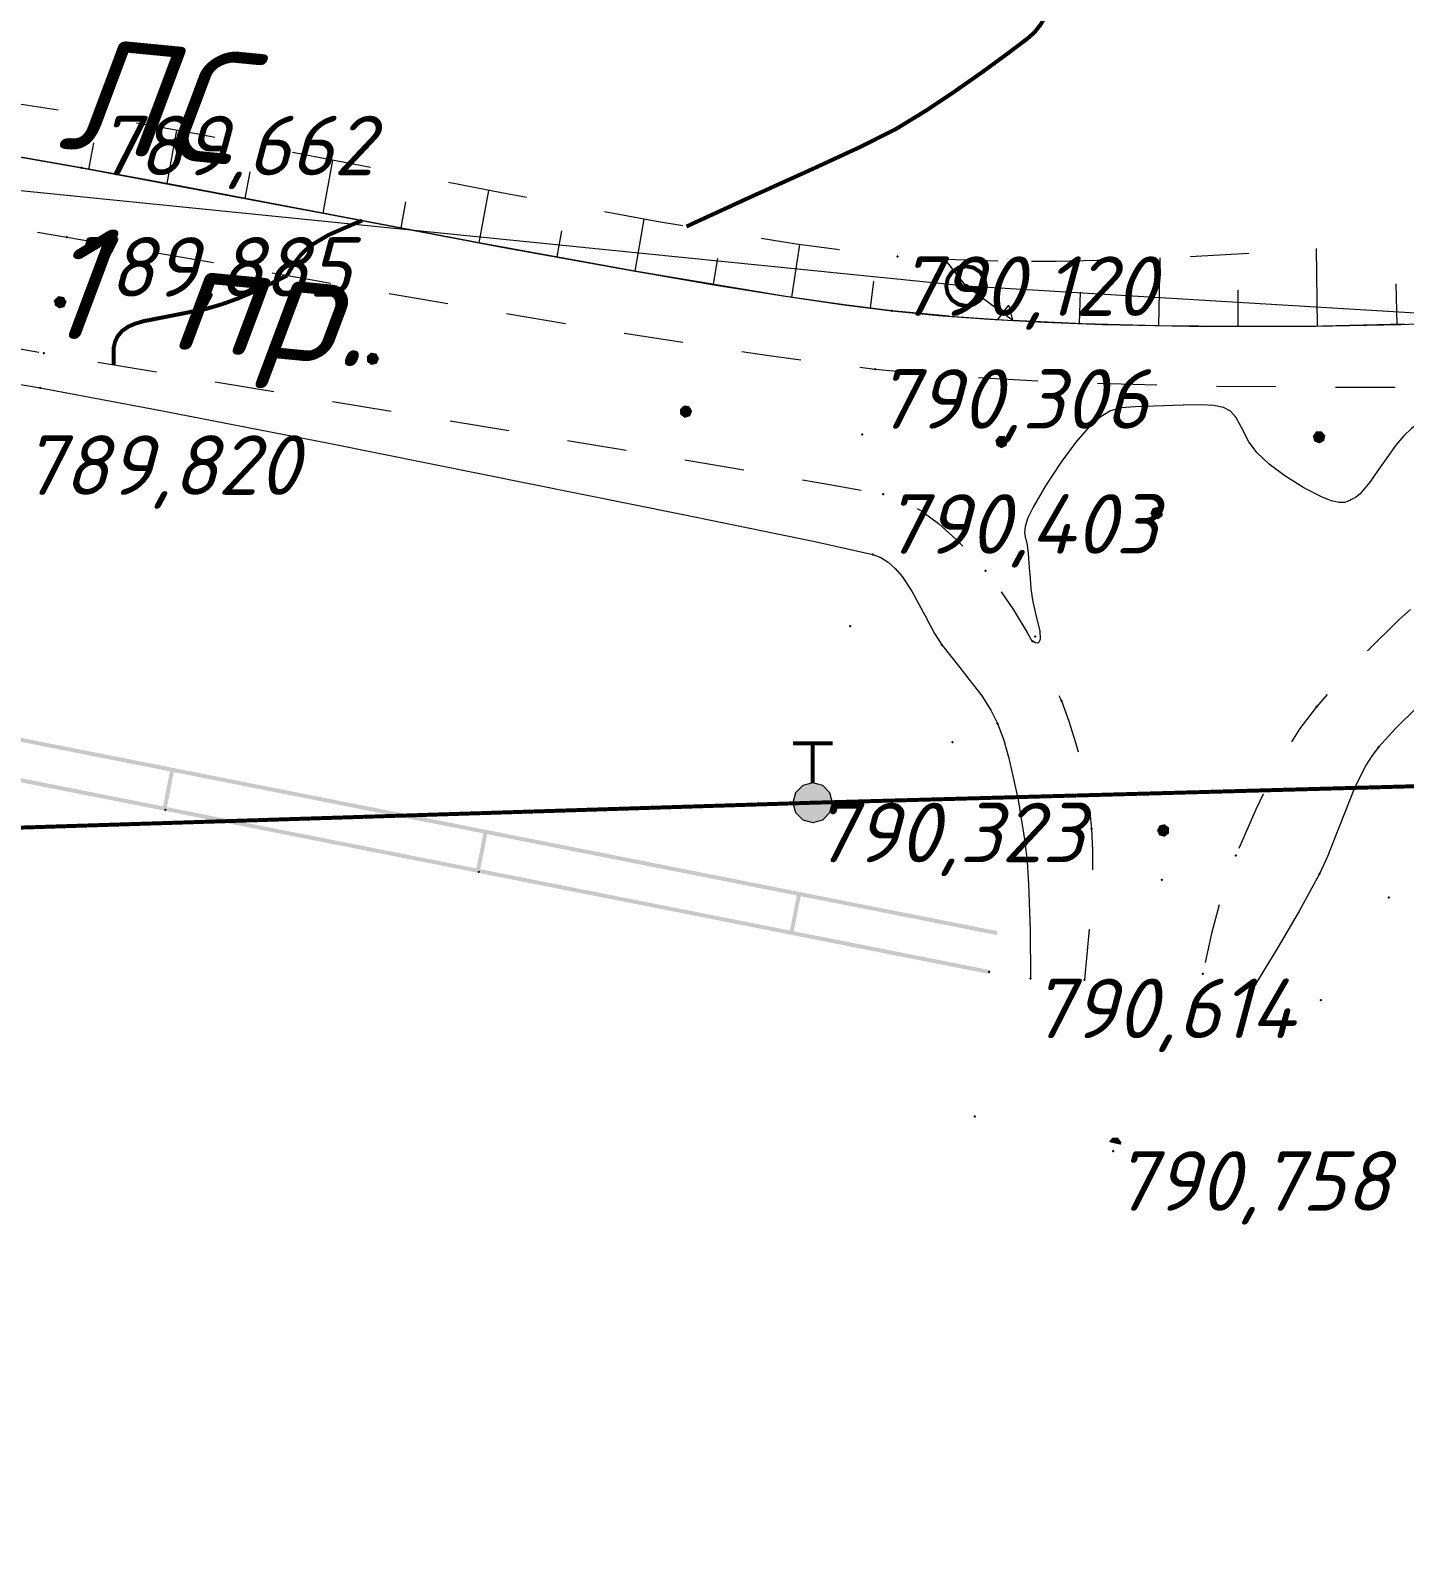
# Model space of a CAD drawing. Header units: metres. Extents: x 629572 to 645168, y 4785785 to 4790166.
# Drawn here: x 634559.85 to 634594.48, y 4788137.99 to 4788176.01 of the extents above; entities that cross this region are included whole.
import ezdxf

# ---------------------------------------------------------------- set-up
doc = ezdxf.new("R2010")
doc.units = ezdxf.units.M
for name, pattern in [('Сплошная', [0]), ('Штриховая 1.5-1.5', [3, 1.5, -1.5]), ('Штриховая 2', [4, 2, -2])]:
    doc.linetypes.add(name, pattern=pattern)
doc.layers.get('0').update_dxf_attribs({"linetype": 'CONTINUOUS'})
for name, color, linetype in [('Горизонтали', 7, 'CONTINUOUS'), ('Дороги с покрытием (край_ бровка)', 7, 'CONTINUOUS'), ('Дороги с покрытием (осевая линия)', 7, 'CONTINUOUS'), ('каб.TNS+', 7, 'CONTINUOUS'), ('Кабельные столбики-сторожки', 7, 'CONTINUOUS'), ('Нурсултан', 7, 'CONTINUOUS'), ('Ограды каменные и жб (H более 1м) - по краю', 7, 'CONTINUOUS'), ('Проезжие части улиц и тротуаров (без бортового камня)', 7, 'CONTINUOUS'), ('Столбы железобетонные', 7, 'CONTINUOUS')]:
    doc.layers.add(name, color=color, linetype=linetype)
doc.layers.add('ЛЭП в.напряж.', color=10, linetype='SIL_KAB_VYSVOLT', lineweight=13)
doc.styles.add('ISOCPEUR', font='isocpeui.ttf')
doc.styles.get("Standard").update_dxf_attribs({"font": 'isocpeui.ttf'})
doc.linetypes.add('SIL_KAB_VYSVOLT', pattern='A,1.5,["<<",Standard,S=1.6,R=0,X=-1.5,Y=-0.8],5,0,1.5,[">>",Standard,S=1.6,R=0,X=-2.14,Y=-0.8],-2,8,-2', length=20)
doc.linetypes.add('TELEFON', pattern='A,8,["o",Standard,S=1,R=0,X=-4.33,Y=-0.34],-2', length=10)

# ---------------------------------------------------------------- blocks, each defined once
blk = doc.blocks.new('1010 - 119.2 эл.кабел.столбики-сторожки')
blk.add_hatch(color=7).paths.add_polyline_path([(0, 0.5), (-0.25, 0.433), (-0.433, 0.25), (-0.5, 0), (-0.433, -0.25), (-0.25, -0.433), (0, -0.5), (0.25, -0.433), (0.433, -0.25), (0.5, 0), (0.433, 0.25), (0.25, 0.433), (0, 0.5)])
at = {"color": 7, "linetype": 'Continuous', "lineweight": 0, "const_width": 0.1, "flags": 128}
for points in [[(-0.5, 1.5), (0.5, 1.5)], [(0, 0.5), (0, 1.5)]]:
    blk.add_lwpolyline(points, dxfattribs=at)
at = {"color": 7, "linetype": 'Continuous', "lineweight": 0, "flags": 128}
blk.add_lwpolyline([(0, 0.5), (-0.25, 0.433), (-0.433, 0.25), (-0.5, 0), (-0.433, -0.25), (-0.25, -0.433), (0, -0.5), (0.25, -0.433), (0.433, -0.25), (0.5, 0), (0.433, 0.25), (0.25, 0.433), (0, 0.5)], close=True, dxfattribs=at)
at = {"color": 7, "style": 'ISOCPEUR', "flags": 1}
for tag in ['X', 'Отметка', 'Отметка', 'Имя объекта CREDO-III', 'Код объекта CREDO-III', 'Примечание', 'Тип попереч. профиля', 'Y']:
    blk.add_attdef(tag, (0, 0), '', height=2.5, dxfattribs=at)
blk = doc.blocks.new('26 - 108.1.1 опоры  жб d-1.0')
blk.add_hatch(color=7).paths.add_polyline_path([(0, 0.05), (-0.05, 0), (0, -0.05), (0.05, 0)])
at = {"color": 7, "linetype": 'Continuous', "lineweight": 0, "const_width": 0.1, "flags": 128}
blk.add_lwpolyline([(0, 0.5), (0.191, 0.462), (0.354, 0.354), (0.462, 0.191), (0.5, 0), (0.462, -0.191), (0.354, -0.354), (0.191, -0.462), (0, -0.5), (-0.191, -0.462), (-0.354, -0.354), (-0.462, -0.191), (-0.5, 0), (-0.462, 0.191), (-0.354, 0.354), (-0.191, 0.462), (0, 0.5)], close=True, dxfattribs=at)
at = {"color": 7, "linetype": 'Continuous', "lineweight": 0, "true_color": 0xffffff, "flags": 128}
blk.add_lwpolyline([(0, 0.5), (-0.25, 0.433), (-0.433, 0.25), (-0.5, 0), (-0.433, -0.25), (-0.25, -0.433), (0, -0.5), (0.25, -0.433), (0.433, -0.25), (0.5, 0), (0.433, 0.25), (0.25, 0.433), (0, 0.5)], close=True, dxfattribs=at)
at = {"color": 7, "linetype": 'Continuous', "lineweight": 0, "flags": 128}
for points in [[(0, 0.05), (-0.05, 0), (0, -0.05), (0.05, 0), (0, 0.05)], [(0, 0.05), (0.043, 0.025), (0.043, -0.025), (0, -0.05), (-0.043, -0.025), (-0.043, 0.025), (0, 0.05)]]:
    blk.add_lwpolyline(points, close=True, dxfattribs=at)
at = {"color": 7, "style": 'ISOCPEUR', "flags": 1}
for tag in ['Отметка(высота) верхнего провода', 'Отметка(высота) нижнего провода', 'X', 'Высота', 'Отметка', 'Имя объекта CREDO-III', 'Код объекта CREDO-III', 'Номер', 'Y']:
    blk.add_attdef(tag, (0, 0), '', height=2.5, dxfattribs=at)

msp = doc.modelspace()

# ---------------------------------------------------------------- hatches: boundary and pattern name
at = {"layer": 'Дороги с покрытием (осевая линия)'}
for points in [[(634560.471, 4788169.16), (634560.46, 4788169.215), (634560.465, 4788169.123), (634560.465, 4788169.122), (634560.466, 4788169.085), (634560.476, 4788169.086), (634560.472, 4788169.086), (634560.466, 4788169.085), (634560.47, 4788169.078), (634560.576, 4788169.001), (634560.58, 4788168.999), (634560.584, 4788169), (634560.582, 4788169.009), (634560.584, 4788169), (634560.701, 4788169.032), (634560.71, 4788169.035), (634560.716, 4788169.04), (634560.733, 4788169.08), (634560.767, 4788169.16), (634560.758, 4788169.164), (634560.765, 4788169.161), (634560.767, 4788169.16), (634560.769, 4788169.165), (634560.768, 4788169.166), (634560.767, 4788169.169), (634560.705, 4788169.283), (634560.703, 4788169.288), (634560.698, 4788169.288), (634560.57, 4788169.311), (634560.565, 4788169.312), (634560.561, 4788169.309), (634560.568, 4788169.302), (634560.561, 4788169.309), (634560.486, 4788169.243), (634560.483, 4788169.227), (634560.48, 4788169.211), (634560.475, 4788169.181), (634560.478, 4788169.2), (634560.48, 4788169.212), (634560.481, 4788169.213), (634560.486, 4788169.243), (634560.482, 4788169.24), (634560.463, 4788169.223), (634560.461, 4788169.221), (634560.46, 4788169.22), (634560.46, 4788169.215), (634560.471, 4788169.163)], [(634568.401, 4788167.623), (634568.342, 4788167.653), (634568.419, 4788167.598), (634568.42, 4788167.598), (634568.448, 4788167.577), (634568.454, 4788167.585), (634568.448, 4788167.577), (634568.452, 4788167.574), (634568.457, 4788167.576), (634568.454, 4788167.585), (634568.457, 4788167.576), (634568.573, 4788167.608), (634568.582, 4788167.611), (634568.587, 4788167.612), (634568.589, 4788167.616), (634568.584, 4788167.619), (634568.58, 4788167.62), (634568.589, 4788167.616), (634568.605, 4788167.656), (634568.639, 4788167.736), (634568.634, 4788167.738), (634568.638, 4788167.737), (634568.639, 4788167.736), (634568.641, 4788167.741), (634568.64, 4788167.742), (634568.639, 4788167.745), (634568.63, 4788167.74), (634568.639, 4788167.745), (634568.626, 4788167.762), (634568.599, 4788167.797), (634568.639, 4788167.745), (634568.577, 4788167.859), (634568.568, 4788167.855), (634568.577, 4788167.859), (634568.575, 4788167.864), (634568.57, 4788167.864), (634568.47, 4788167.882), (634568.442, 4788167.887), (634568.437, 4788167.888), (634568.434, 4788167.885), (634568.355, 4788167.816), (634568.336, 4788167.799), (634568.333, 4788167.797), (634568.332, 4788167.796), (634568.332, 4788167.791), (634568.334, 4788167.791), (634568.342, 4788167.792), (634568.332, 4788167.791), (634568.338, 4788167.661), (634568.339, 4788167.656), (634568.342, 4788167.653), (634568.351, 4788167.649)], [(634576.345, 4788166.243), (634576.35, 4788166.245), (634576.347, 4788166.254), (634576.35, 4788166.245), (634576.465, 4788166.281), (634576.474, 4788166.284), (634576.479, 4788166.285), (634576.48, 4788166.289), (634576.496, 4788166.329), (634576.528, 4788166.411), (634576.529, 4788166.415), (634576.529, 4788166.417), (634576.527, 4788166.419), (634576.462, 4788166.532), (634576.453, 4788166.527), (634576.462, 4788166.532), (634576.454, 4788166.537), (634576.326, 4788166.556), (634576.317, 4788166.553), (634576.241, 4788166.482), (634576.222, 4788166.465), (634576.229, 4788166.457), (634576.222, 4788166.465), (634576.22, 4788166.462), (634576.219, 4788166.461), (634576.219, 4788166.456), (634576.231, 4788166.405), (634576.234, 4788166.392), (634576.219, 4788166.456), (634576.229, 4788166.327), (634576.233, 4788166.319), (634576.341, 4788166.246)], [(634584.196, 4788165.544), (634584.197, 4788165.544), (634584.197, 4788165.542), (634584.202, 4788165.54), (634584.197, 4788165.545), (634584.197, 4788165.546), (634584.202, 4788165.54), (634584.318, 4788165.481), (634584.322, 4788165.479), (634584.327, 4788165.481), (634584.322, 4788165.49), (634584.327, 4788165.481), (634584.436, 4788165.532), (634584.445, 4788165.536), (634584.45, 4788165.542), (634584.461, 4788165.584), (634584.482, 4788165.669), (634584.483, 4788165.673), (634584.482, 4788165.675), (634584.48, 4788165.677), (634584.464, 4788165.692), (634584.432, 4788165.723), (634584.48, 4788165.677), (634584.4, 4788165.78), (634584.393, 4788165.774), (634584.4, 4788165.78), (634584.398, 4788165.784), (634584.393, 4788165.784), (634584.263, 4788165.787), (634584.258, 4788165.787), (634584.255, 4788165.783), (634584.2, 4788165.717), (634584.2, 4788165.716), (634584.188, 4788165.702), (634584.172, 4788165.683), (634584.17, 4788165.68), (634584.169, 4788165.679), (634584.17, 4788165.674), (634584.195, 4788165.547)], [(634592.329, 4788165.597), (634592.333, 4788165.599), (634592.44, 4788165.655), (634592.448, 4788165.659), (634592.453, 4788165.662), (634592.453, 4788165.666), (634592.448, 4788165.667), (634592.444, 4788165.668), (634592.453, 4788165.666), (634592.461, 4788165.708), (634592.478, 4788165.794), (634592.468, 4788165.796), (634592.476, 4788165.795), (634592.478, 4788165.794), (634592.479, 4788165.799), (634592.478, 4788165.8), (634592.476, 4788165.803), (634592.468, 4788165.796), (634592.476, 4788165.803), (634592.391, 4788165.901), (634592.383, 4788165.895), (634592.391, 4788165.901), (634592.383, 4788165.905), (634592.253, 4788165.9), (634592.248, 4788165.9), (634592.245, 4788165.896), (634592.253, 4788165.89), (634592.245, 4788165.896), (634592.183, 4788165.812), (634592.168, 4788165.792), (634592.166, 4788165.789), (634592.165, 4788165.788), (634592.166, 4788165.783), (634592.2, 4788165.657), (634592.201, 4788165.653), (634592.205, 4788165.651), (634592.214, 4788165.649), (634592.269, 4788165.634), (634592.205, 4788165.651), (634592.324, 4788165.599)], [(634588.072, 4788163.836), (634588.074, 4788163.832), (634588.131, 4788163.726), (634588.135, 4788163.717), (634588.144, 4788163.722), (634588.135, 4788163.717), (634588.142, 4788163.712), (634588.143, 4788163.717), (634588.143, 4788163.718), (634588.142, 4788163.712), (634588.183, 4788163.704), (634588.27, 4788163.687), (634588.272, 4788163.697), (634588.279, 4788163.69), (634588.377, 4788163.775), (634588.381, 4788163.783), (634588.371, 4788163.782), (634588.381, 4788163.783), (634588.376, 4788163.913), (634588.376, 4788163.917), (634588.372, 4788163.92), (634588.288, 4788163.983), (634588.267, 4788163.998), (634588.261, 4788163.99), (634588.259, 4788163.999), (634588.21, 4788163.978), (634588.198, 4788163.973), (634588.259, 4788163.999), (634588.133, 4788163.966), (634588.126, 4788163.96), (634588.136, 4788163.956), (634588.126, 4788163.96), (634588.074, 4788163.841)], [(634588.299, 4788155.967), (634588.274, 4788155.917), (634588.273, 4788155.917), (634588.241, 4788155.853), (634588.25, 4788155.848), (634588.241, 4788155.853), (634588.238, 4788155.849), (634588.24, 4788155.844), (634588.29, 4788155.734), (634588.294, 4788155.726), (634588.296, 4788155.721), (634588.301, 4788155.72), (634588.302, 4788155.725), (634588.303, 4788155.73), (634588.301, 4788155.72), (634588.342, 4788155.71), (634588.427, 4788155.688), (634588.432, 4788155.687), (634588.433, 4788155.688), (634588.436, 4788155.69), (634588.43, 4788155.698), (634588.436, 4788155.69), (634588.45, 4788155.705), (634588.481, 4788155.737), (634588.436, 4788155.69), (634588.539, 4788155.769), (634588.543, 4788155.776), (634588.546, 4788155.907), (634588.546, 4788155.911), (634588.546, 4788155.913), (634588.546, 4788155.914), (634588.543, 4788155.917), (634588.544, 4788155.914), (634588.544, 4788155.913), (634588.543, 4788155.917), (634588.461, 4788155.983), (634588.441, 4788155.999), (634588.439, 4788156.001), (634588.438, 4788156.002), (634588.433, 4788156.001), (634588.383, 4788155.981), (634588.371, 4788155.977), (634588.433, 4788156.001), (634588.306, 4788155.973), (634588.307, 4788155.966), (634588.307, 4788155.967), (634588.306, 4788155.973), (634588.299, 4788155.967), (634588.308, 4788155.963)], [(634587.031, 4788147.994), (634587.04, 4788147.992), (634587.04, 4788147.992), (634587.04, 4788147.992), (634587.04, 4788147.992), (634587.308, 4788147.929), (634587.317, 4788147.926), (634587.327, 4788147.924), (634587.342, 4788147.987), (634587.34, 4788147.996), (634587.332, 4788147.99), (634587.34, 4788147.996), (634587.275, 4788148.078), (634587.26, 4788148.098), (634587.252, 4788148.092), (634587.26, 4788148.098), (634587.258, 4788148.101), (634587.257, 4788148.102), (634587.252, 4788148.102), (634587.199, 4788148.094), (634587.187, 4788148.093), (634587.252, 4788148.102), (634587.122, 4788148.103), (634587.122, 4788148.093), (634587.122, 4788148.098), (634587.122, 4788148.103), (634587.117, 4788148.103), (634587.114, 4788148.1), (634587.032, 4788147.998), (634587.029, 4788147.995)]]:
    msp.add_hatch(color=7, dxfattribs=at).paths.add_polyline_path(points)
at = {"layer": 'Ограды каменные и жб (H более 1м) - по краю'}
for points in [[(634557.455, 4788157.488), (634560.256, 4788156.933), (634563.227, 4788156.345), (634563.237, 4788156.394), (634563.286, 4788156.384), (634563.48, 4788157.365), (634563.49, 4788157.414), (634563.441, 4788157.424), (634563.431, 4788157.375), (634563.441, 4788157.424), (634560.47, 4788158.012), (634557.668, 4788158.567), (634555.594, 4788158.978), (634555.574, 4788158.88), (634557.649, 4788158.469), (634560.45, 4788157.914), (634563.373, 4788157.335), (634563.198, 4788156.452), (634560.276, 4788157.031), (634557.474, 4788157.586), (634555.399, 4788157.997), (634555.38, 4788157.899)], [(634565.351, 4788155.924), (634568.153, 4788155.369), (634571.124, 4788154.781), (634571.134, 4788154.83), (634571.183, 4788154.82), (634571.377, 4788155.801), (634571.328, 4788155.811), (634571.377, 4788155.801), (634571.387, 4788155.85), (634571.338, 4788155.86), (634568.366, 4788156.448), (634565.565, 4788157.003), (634563.49, 4788157.414), (634563.471, 4788157.316), (634565.545, 4788156.905), (634568.347, 4788156.35), (634571.269, 4788155.771), (634571.094, 4788154.888), (634568.172, 4788155.467), (634565.371, 4788156.022), (634563.296, 4788156.433), (634563.276, 4788156.335)], [(634563.286, 4788156.384), (634563.237, 4788156.394), (634563.227, 4788156.345), (634563.276, 4788156.335)], [(634573.248, 4788154.36), (634576.049, 4788153.805), (634579.021, 4788153.217), (634579.07, 4788153.207), (634579.079, 4788153.256), (634579.274, 4788154.237), (634579.225, 4788154.247), (634579.274, 4788154.237), (634579.283, 4788154.286), (634579.234, 4788154.296), (634576.263, 4788154.884), (634573.462, 4788155.439), (634571.387, 4788155.85), (634571.367, 4788155.752), (634573.442, 4788155.341), (634576.244, 4788154.786), (634579.166, 4788154.207), (634578.991, 4788153.325), (634576.069, 4788153.903), (634573.267, 4788154.458), (634571.192, 4788154.869), (634571.173, 4788154.771)], [(634571.183, 4788154.82), (634571.134, 4788154.83), (634571.124, 4788154.781), (634571.173, 4788154.771)], [(634581.339, 4788153.777), (634584.14, 4788153.222), (634584.198, 4788153.211), (634584.198, 4788153.213), (634584.217, 4788153.309), (634584.16, 4788153.32), (634581.358, 4788153.875), (634579.283, 4788154.286), (634579.264, 4788154.188)], [(634581.144, 4788152.796), (634583.946, 4788152.241), (634584.003, 4788152.23), (634584.004, 4788152.232), (634584.023, 4788152.328), (634583.965, 4788152.339), (634581.164, 4788152.894), (634579.089, 4788153.305), (634579.07, 4788153.207)]]:
    msp.add_hatch(color=7, dxfattribs=at).paths.add_polyline_path(points)

# ---------------------------------------------------------------- linework, layer by layer
at = {"layer": 'Горизонтали', "color": 34, "linetype": 'Сплошная', "lineweight": 0, "const_width": 0.1, "elevation": 790, "flags": 128}
for points in [[(634627.068, 4788188.227), (634627.036, 4788188.224), (634625.703, 4788188.171), (634624.548, 4788188.164), (634623.534, 4788188.201), (634622.646, 4788188.284), (634621.87, 4788188.415), (634621.206, 4788188.594), (634620.914, 4788188.702), (634620.649, 4788188.822), (634620.41, 4788188.955), (634620.197, 4788189.101), (634619.994, 4788189.274), (634619.809, 4788189.47), (634619.641, 4788189.69), (634619.489, 4788189.936), (634619.354, 4788190.202), (634619.23, 4788190.499), (634618.98, 4788191.278), (634618.845, 4788191.721), (634618.736, 4788192.005), (634618.621, 4788192.22), (634618.493, 4788192.373), (634618.312, 4788192.487), (634618.088, 4788192.54), (634617.822, 4788192.531), (634617.511, 4788192.462), (634617.163, 4788192.335), (634616.764, 4788192.147), (634616.311, 4788191.899), (634615.703, 4788191.535), (634615.695, 4788191.53), (634614.181, 4788190.624), (634612.728, 4788189.817), (634611.36, 4788189.097), (634609.937, 4788188.38), (634608.47, 4788187.671), (634606.966, 4788186.974), (634604.868, 4788186.047), (634602.795, 4788185.178), (634600.967, 4788184.459), (634599.495, 4788183.934), (634598.524, 4788183.64), (634597.699, 4788183.448), (634597.018, 4788183.356), (634596.375, 4788183.35), (634595.355, 4788183.393), (634595.35, 4788183.393), (634595.069, 4788183.399), (634594.755, 4788183.379), (634593.749, 4788183.238), (634592.467, 4788183.008), (634591.262, 4788182.753), (634590.251, 4788182.499), (634589.453, 4788182.251), (634589.047, 4788182.093), (634588.704, 4788181.927), (634588.409, 4788181.747), (634588.151, 4788181.546), (634587.924, 4788181.319), (634587.711, 4788181.052), (634587.503, 4788180.732), (634587.278, 4788180.328), (634586.839, 4788179.427), (634586.226, 4788178.052), (634585.714, 4788176.907), (634585.498, 4788176.476), (634585.316, 4788176.166), (634585.159, 4788175.962), (634584.985, 4788175.808), (634584.454, 4788175.407), (634583.835, 4788174.954), (634583.16, 4788174.48), (634582.441, 4788173.998), (634581.672, 4788173.527), (634580.776, 4788173.076), (634579.543, 4788172.506), (634578.817, 4788172.178), (634577.936, 4788171.779), (634576.639, 4788171.183), (634576.514, 4788171.125), (634576.461, 4788171.1), (634576.398, 4788171.071), (634576.396, 4788171.07), (634576.386, 4788171.066)], [(634568.215, 4788171.214), (634567.977, 4788171.119), (634567.369, 4788170.853), (634566.948, 4788170.603), (634566.789, 4788170.472), (634566.646, 4788170.323), (634566.52, 4788170.158), (634566.4, 4788169.965), (634566.358, 4788169.891), (634566.346, 4788169.869), (634566.33, 4788169.841), (634566.326, 4788169.834), (634566.323, 4788169.829)], [(634566.323, 4788169.829), (634565.997, 4788169.666), (634565.523, 4788169.437), (634565.096, 4788169.255), (634564.68, 4788169.105), (634564.283, 4788168.989), (634563.403, 4788168.815), (634562.714, 4788168.681), (634562.495, 4788168.616), (634562.327, 4788168.544), (634562.166, 4788168.433), (634562.05, 4788168.291), (634561.989, 4788168.159), (634561.956, 4788168.007), (634561.951, 4788167.77), (634561.955, 4788167.678), (634561.957, 4788167.638), (634561.958, 4788167.595), (634561.959, 4788167.589), (634561.959, 4788167.582)]]:
    msp.add_lwpolyline(points, dxfattribs=at)
at = {"layer": 'Горизонтали', "color": 34, "linetype": 'Сплошная', "lineweight": 0, "true_color": 0xa55200, "elevation": 790.5, "flags": 128}
msp.add_lwpolyline([(634598.37, 4788167.134), (634598.318, 4788167.11), (634598.106, 4788167.008), (634598.092, 4788167.002), (634598.002, 4788166.976), (634597.989, 4788166.978), (634597.711, 4788166.964), (634597.095, 4788166.846), (634596.897, 4788166.806), (634596.764, 4788166.78), (634596.012, 4788166.613), (634595.587, 4788166.491), (634595.237, 4788166.353), (634594.926, 4788166.182), (634594.655, 4788165.979), (634594.459, 4788165.789), (634594.255, 4788165.554), (634593.785, 4788164.893), (634593.599, 4788164.62), (634593.347, 4788164.321), (634593.238, 4788164.234), (634593.109, 4788164.165), (634593.103, 4788164.162), (634593.1, 4788164.161), (634592.964, 4788164.111), (634592.822, 4788164.109), (634592.636, 4788164.152), (634592.401, 4788164.245), (634591.939, 4788164.483), (634591.462, 4788164.781), (634591.063, 4788165.08), (634590.766, 4788165.361), (634590.555, 4788165.64), (634590.368, 4788165.997), (634590.229, 4788166.262), (634590.095, 4788166.409), (634589.916, 4788166.501), (634589.671, 4788166.556), (634589.358, 4788166.575), (634588.904, 4788166.565), (634588.889, 4788166.564), (634587.692, 4788166.523), (634587.687, 4788166.523), (634587.34, 4788166.496), (634587.073, 4788166.416), (634586.806, 4788166.259), (634586.53, 4788166.014), (634586.197, 4788165.631), (634585.818, 4788165.12), (634585.429, 4788164.529), (634585.118, 4788163.99), (634584.99, 4788163.72), (634584.918, 4788163.508), (634584.899, 4788163.348), (634584.928, 4788163.207), (634584.933, 4788163.19), (634584.972, 4788163.034), (634584.998, 4788162.827), (634585.031, 4788162.358), (634585.034, 4788162.309), (634585.059, 4788161.947), (634585.102, 4788161.65), (634585.2, 4788161.239), (634585.285, 4788160.875), (634585.294, 4788160.667), (634585.273, 4788160.601), (634585.238, 4788160.567), (634585.178, 4788160.572), (634585.097, 4788160.627), (634585.066, 4788160.653)], dxfattribs=at)
at = {"layer": 'Дороги с покрытием (край_ бровка)', "color": 251, "linetype": 'Сплошная', "lineweight": 0, "true_color": 0x636466, "flags": 128}
for points in [[(634630.086, 4788205.341), (634622.938, 4788206.681), (634622.542, 4788206.756), (634607.652, 4788209.554), (634600.255, 4788210.917), (634595.425, 4788211.772), (634591.624, 4788212.389), (634587.318, 4788213.034), (634580.456, 4788213.997), (634579.191, 4788214.172), (634574.634, 4788214.811), (634571.067, 4788215.333), (634565.127, 4788216.229), (634560.234, 4788216.978), (634557.436, 4788217.434), (634556.771, 4788217.592), (634555.927, 4788217.856), (634555.25, 4788218.091), (634554.439, 4788218.37), (634553.772, 4788218.562), (634553.524, 4788218.609), (634553.323, 4788218.627), (634553.128, 4788218.619), (634552.926, 4788218.59), (634552.498, 4788218.467), (634552.106, 4788218.293), (634551.693, 4788218.055), (634551.339, 4788217.814), (634550.974, 4788217.531), (634550.652, 4788217.229), (634550.264, 4788216.795), (634549.535, 4788215.882), (634549.486, 4788215.82), (634548.703, 4788214.849), (634548.358, 4788214.479), (634547.786, 4788213.919), (634547.687, 4788213.824), (634546.988, 4788213.134), (634546.474, 4788212.579), (634546.167, 4788212.209), (634545.907, 4788211.857), (634545.692, 4788211.519), (634545.521, 4788211.192), (634545.365, 4788210.821), (634545.196, 4788210.343), (634544.8, 4788209.026), (634544.214, 4788206.812), (634544, 4788205.988), (634543.535, 4788204.258), (634543.155, 4788202.975), (634542.75, 4788201.746), (634542.238, 4788200.291), (634541.821, 4788199.14), (634541.273, 4788197.623), (634540.772, 4788196.181), (634540.371, 4788194.935), (634539.144, 4788190.763), (634537.698, 4788185.657), (634537.143, 4788183.619), (634536.89, 4788182.602), (634536.829, 4788182.082), (634536.837, 4788181.492), (634536.9, 4788180.939), (634537.012, 4788180.366), (634537.145, 4788179.874), (634537.301, 4788179.427), (634537.483, 4788179.017), (634537.695, 4788178.632), (634537.962, 4788178.239), (634538.25, 4788177.907), (634538.595, 4788177.612), (634538.773, 4788177.498), (634538.954, 4788177.408), (634539.573, 4788177.189), (634540.712, 4788176.844), (634543.945, 4788175.934), (634547.916, 4788174.852), (634552.326, 4788174.084), (634556.735, 4788173.314), (634561.144, 4788172.541), (634566.422, 4788171.553), (634567.321, 4788171.381), (634571.738, 4788170.548), (634575.097, 4788169.938), (634577.128, 4788169.588), (634578.873, 4788169.307), (634580.35, 4788169.091), (634581.564, 4788168.939), (634582.732, 4788168.826), (634584.013, 4788168.731), (634585.4, 4788168.655), (634586.885, 4788168.598), (634589.497, 4788168.549), (634592.235, 4788168.555), (634594.384, 4788168.599), (634596.22, 4788168.673), (634596.838, 4788168.728), (634597.498, 4788168.827), (634598.213, 4788168.972), (634599.039, 4788169.175), (634600, 4788169.437), (634601.061, 4788169.724), (634601.838, 4788169.913), (634602.624, 4788170.067), (634603.34, 4788170.164), (634604.011, 4788170.205), (634604.648, 4788170.193), (634605.367, 4788170.116), (634606.48, 4788169.948), (634610.554, 4788169.235), (634611.132, 4788169.132), (634614.451, 4788168.543), (634617.16, 4788168.083), (634619.651, 4788167.682), (634621.946, 4788167.34), (634625.119, 4788166.921), (634626.574, 4788166.756), (634627.944, 4788166.62), (634629.232, 4788166.514), (634630.438, 4788166.436), (634631.563, 4788166.387), (634632.607, 4788166.368), (634633.62, 4788166.377), (634634.668, 4788166.412), (634635.753, 4788166.475), (634636.881, 4788166.565), (634638.052, 4788166.683), (634639.279, 4788166.829), (634641.948, 4788167.212), (634644.461, 4788167.634), (634647.878, 4788168.255), (634651.291, 4788168.876), (634653.907, 4788169.308), (634656.122, 4788169.614), (634658.1, 4788169.817), (634659.016, 4788169.881), (634659.889, 4788169.92), (634661.787, 4788169.941), (634663.937, 4788169.892), (634666.342, 4788169.772), (634669.008, 4788169.582), (634671.018, 4788169.407), (634673.177, 4788169.197), (634678.142, 4788168.648), (634679.902, 4788168.44), (634682.557, 4788168.132), (634683.881, 4788168.005), (634685.206, 4788167.93), (634686.79, 4788167.872), (634688.027, 4788167.839), (634689.702, 4788167.793), (634691.267, 4788167.728), (634692.609, 4788167.641), (634708.36, 4788166.307), (634735.094, 4788164.027), (634750.743, 4788162.685), (634752.007, 4788162.557), (634753.605, 4788162.363), (634754.494, 4788162.249), (634756.464, 4788162.002), (634757.87, 4788161.854), (634758.977, 4788161.777), (634760.342, 4788161.696), (634761.37, 4788161.632), (634762.71, 4788161.583), (634763.768, 4788161.607), (634764.349, 4788161.663), (634764.859, 4788161.75), (634765.3, 4788161.871), (634765.676, 4788162.026), (634766.018, 4788162.232), (634766.36, 4788162.51), (634766.7, 4788162.857), (634767.039, 4788163.275), (634767.306, 4788163.656), (634767.572, 4788164.081), (634767.837, 4788164.55), (634768.102, 4788165.063), (634768.452, 4788165.811), (634768.827, 4788166.695), (634768.945, 4788167.011), (634769.046, 4788167.348), (634769.202, 4788168.09), (634769.287, 4788168.771), (634769.34, 4788169.575), (634769.37, 4788170.478), (634769.388, 4788171.065), (634769.401, 4788172.069), (634769.392, 4788173.695), (634769.335, 4788177.135), (634769.267, 4788179.099), (634769.206, 4788179.309), (634769.072, 4788179.517), (634768.914, 4788179.681), (634768.695, 4788179.862), (634768.502, 4788180.006), (634768.284, 4788180.169), (634768.011, 4788180.387), (634766.534, 4788181.564), (634764.835, 4788182.892), (634763.391, 4788183.988), (634762.548, 4788184.604), (634761.846, 4788185.094), (634761.288, 4788185.456), (634760.876, 4788185.689), (634760.495, 4788185.863), (634760.092, 4788186.017), (634759.668, 4788186.152), (634759.225, 4788186.266), (634758.793, 4788186.354), (634758.349, 4788186.423), (634757.895, 4788186.472), (634757.434, 4788186.501), (634756.542, 4788186.501), (634755.661, 4788186.427), (634755.206, 4788186.356), (634754.645, 4788186.246), (634753.188, 4788185.904), (634751.586, 4788185.483), (634749.57, 4788184.922), (634745.381, 4788183.712)], [(634546.293, 4788169.037), (634550.907, 4788168.42), (634555.512, 4788167.757), (634557.885, 4788167.38), (634560.101, 4788166.999), (634563.011, 4788166.454), (634567.377, 4788165.602), (634576.264, 4788163.82), (634579.624, 4788163.125), (634581.083, 4788162.801), (634581.28, 4788162.724), (634581.467, 4788162.606), (634581.647, 4788162.446), (634581.822, 4788162.243), (634582.067, 4788161.877), (634582.352, 4788161.35), (634582.391, 4788161.274), (634582.634, 4788160.813), (634582.817, 4788160.526), (634583.273, 4788159.949), (634583.326, 4788159.883), (634583.828, 4788159.234), (634584.055, 4788158.877), (634584.223, 4788158.538), (634584.369, 4788158.144), (634584.511, 4788157.665), (634584.746, 4788156.62), (634584.914, 4788155.566), (634584.967, 4788155.064), (634585.006, 4788154.496), (634585.043, 4788153.329), (634585.052, 4788152.112)], [(634635.947, 4788141.631), (634635.947, 4788141.631), (634636.149, 4788147.36), (634636.219, 4788150.052), (634636.243, 4788152.116), (634636.214, 4788153.873), (634636.176, 4788154.487), (634636.122, 4788154.928), (634636.029, 4788155.277), (634635.87, 4788155.641), (634635.645, 4788156.019), (634635.354, 4788156.413), (634635.093, 4788156.718), (634634.794, 4788157.033), (634634.064, 4788157.71), (634633.431, 4788158.244), (634632.978, 4788158.627), (634632.978, 4788158.627), (634632.57, 4788158.975), (634632.181, 4788159.271), (634631.729, 4788159.567), (634631.29, 4788159.8), (634630.802, 4788159.99), (634630.326, 4788160.099), (634623.631, 4788160.864), (634611.792, 4788162.141), (634606.637, 4788162.654), (634605.073, 4788162.789), (634604.204, 4788162.842), (634603.65, 4788162.828), (634603.049, 4788162.762), (634602.403, 4788162.646), (634601.71, 4788162.479), (634601.139, 4788162.313), (634600.54, 4788162.116), (634599.262, 4788161.629), (634598.397, 4788161.258), (634597.416, 4788160.805), (634596.752, 4788160.445), (634596.043, 4788159.973), (634595.406, 4788159.479), (634594.779, 4788158.933), (634594.26, 4788158.425), (634593.824, 4788157.945), (634593.664, 4788157.736), (634593.512, 4788157.502), (634593.222, 4788156.94), (634592.826, 4788155.937), (634592.779, 4788155.809), (634592.54, 4788155.192), (634592.338, 4788154.754), (634591.825, 4788153.815), (634591.283, 4788152.892), (634590.725, 4788151.976), (634590.725, 4788151.976)]]:
    msp.add_lwpolyline(points, dxfattribs=at)
at = {"layer": 'каб.TNS+', "color": 3, "linetype": 'TELEFON', "lineweight": 13, "true_color": 0x00e600, "const_width": 0.1, "flags": 128}
msp.add_lwpolyline([(633230.144, 4788389.592), (633344.729, 4788403.854), (633409.357, 4788391.818), (633420.009, 4788387.98), (633437.054, 4788383.297), (633526.334, 4788366.901), (633634.565, 4788348.248), (633710.126, 4788332.171), (634104.681, 4788238.498), (634261.231, 4788230.403), (634311.884, 4788200.571), (634417.542, 4788151.457), (634579.568, 4788156.544), (634633.9, 4788158.034), (634644.582, 4788158.401), (634694.097, 4788152.282), (634733.066, 4788146.767), (634775.286, 4788140.461), (634799.265, 4788136.502), (635093.223, 4788078.935), (635226.392, 4788062.853), (635399.922, 4788029.549), (635484.356, 4788023.579), (635569.309, 4788012.235), (635621.709, 4788004.851), (635666.94, 4787992.952), (635740.027, 4787980.176), (635779.914, 4787970.332), (635826.581, 4787957.347), (635853.488, 4787947.661), (635872.702, 4787940.068), (635991.537, 4787886.465), (636187.111, 4787806.711), (636209.235, 4787765.084), (636377.357, 4787726.52), (636432.925, 4787741.365), (636490.651, 4787769.031), (636568.713, 4787804.041), (636646.25, 4787818.683), (636712.558, 4787826.654), (636770.215, 4787836.87), (636964.065, 4787865.88), (637090.976, 4787866.86), (637407.809, 4787914.614), (637650.17, 4787988.245), (637701.732, 4787996.925), (637736.588, 4788004.318), (637781.106, 4788015.857), (637823.812, 4788025.287), (637840.147, 4788027.841), (637887.457, 4788037.971), (637924.534, 4788044.77), (637950.054, 4788039.488), (637995.293, 4788042.79), (638160.082, 4788128.557), (638321.49, 4788202.495), (638407.595, 4788245.637), (638451.902, 4788258.85), (638484.142, 4788264.993), (638492.947, 4788261.65)], dxfattribs=at)
at = {"layer": 'ЛЭП в.напряж.', "lineweight": 13}
msp.add_lwpolyline([(634861.205, 4788065.116), (634848.368, 4788099.559), (634833.794, 4788140.681), (634781.231, 4788149.999), (634724.582, 4788158.953), (634664.876, 4788171.136), (634648.579, 4788163.798), (634634.207, 4788166.521), (634583.43, 4788169.564), (634515.805, 4788176.383), (634445.495, 4788202.638), (634424.908, 4788201.23), (634379.676, 4788209.63), (634326.586, 4788229.124)], dxfattribs=at)
at = {"layer": 'Нурсултан', "color": 251, "linetype": 'Штриховая 2', "lineweight": 0, "flags": 128}
for points in [[(634584.232, 4788170.194), (634582.9, 4788170.234), (634581.702, 4788170.313), (634580.538, 4788170.436), (634579.146, 4788170.623), (634577.518, 4788170.874), (634575.634, 4788171.193), (634571.729, 4788171.912), (634563.853, 4788173.435), (634561.513, 4788173.856), (634558.772, 4788174.273), (634553.264, 4788175.02), (634551.227, 4788175.313), (634549.348, 4788175.625), (634548.617, 4788175.769), (634548.011, 4788175.909), (634546.881, 4788176.221), (634545.678, 4788176.606), (634544.472, 4788177.04), (634543.329, 4788177.501), (634542.318, 4788177.958)], [(634583.003, 4788168.803), (634584.607, 4788168.695), (634584.232, 4788170.194), (634585.701, 4788170.193), (634587.315, 4788170.23), (634588.86, 4788170.295), (634590.556, 4788170.391)]]:
    msp.add_lwpolyline(points, dxfattribs=at)
at = {"layer": 'Нурсултан', "color": 251, "linetype": 'Сплошная', "lineweight": 0, "flags": 128}
for points in [[(634583.003, 4788168.803), (634581.564, 4788168.939), (634580.355, 4788169.09), (634578.886, 4788169.305), (634575.132, 4788169.932), (634571.25, 4788170.639), (634563.51, 4788172.107), (634561.144, 4788172.541), (634554.53, 4788173.699), (634547.916, 4788174.852), (634541.464, 4788176.627), (634539.802, 4788177.117)], [(634594.467, 4788168.602), (634592.413, 4788168.557), (634590.312, 4788168.545), (634588.258, 4788168.565), (634586.365, 4788168.616), (634584.607, 4788168.695), (634583.43, 4788169.564), (634582.9, 4788170.234)]]:
    msp.add_lwpolyline(points, dxfattribs=at)
at = {"layer": 'Нурсултан', "color": 251, "linetype": 'Continuous', "lineweight": 0, "flags": 128}
for points in [[(634563.3, 4788172.145), (634563.55, 4788173.489)], [(634561.333, 4788172.506), (634561.453, 4788173.176)], [(634565.265, 4788171.774), (634565.39, 4788172.444)], [(634567.23, 4788171.401), (634567.478, 4788172.734)], [(634569.195, 4788171.029), (634569.318, 4788171.691)], [(634571.16, 4788170.656), (634571.405, 4788171.974)], [(634573.127, 4788170.297), (634573.246, 4788170.954)], [(634575.095, 4788169.939), (634575.324, 4788171.25)], [(634579.041, 4788169.282), (634579.246, 4788170.609)], [(634577.068, 4788169.609), (634577.176, 4788170.261)], [(634588.287, 4788168.565), (634588.318, 4788170.272)], [(634592.287, 4788168.556), (634592.262, 4788170.511)], [(634581.022, 4788169.007), (634581.106, 4788169.687)], [(634586.288, 4788168.619), (634586.314, 4788169.413)], [(634590.287, 4788168.545), (634590.289, 4788169.461)], [(634594.287, 4788168.598), (634594.265, 4788169.624)], [(634584.352, 4788168.884), (634584.51, 4788169.082)], [(634584.352, 4788168.884), (634584.222, 4788168.721)]]:
    msp.add_lwpolyline(points, dxfattribs=at)
at = {"layer": 'Нурсултан', "color": 7}
for p in [(634561.513, 4788173.856, 2.985), (634561.144, 4788172.541, 3.207), (634560.779, 4788170.798, 3.208), (634581.702, 4788170.313, 3.443), (634583.43, 4788169.564, 3.603), (634560.475, 4788169.181, 3.294), (634581.564, 4788168.939, 3.541), (634560.199, 4788167.876, 3.287), (634581.143, 4788167.471, 3.629), (634560.101, 4788166.999, 3.229), (634580.811, 4788165.823, 3.689), (634581.343, 4788164.32, 3.726), (634581.083, 4788162.801, 3.711), (634583.916, 4788162.385, 3.764), (634580.51, 4788160.992, 3.752), (634585.173, 4788160.733, 3.813), (634582.817, 4788160.526, 3.826), (634585.831, 4788159.108, 3.872), (634592.257, 4788158.963, 3.911), (634584.223, 4788158.538, 3.834), (634583.092, 4788158.074, 3.814), (634593.824, 4788157.945, 3.845), (634579.568, 4788156.544, 3.646), (634586.587, 4788155.883, 3.954), (634584.914, 4788155.566, 3.943), (634590.225, 4788155.217, 3.98), (634588.358, 4788154.601, 4.007), (634592.338, 4788154.754, 3.85), (634594.085, 4788154.153, 3.802), (634584.013, 4788152.279, 3.99), (634585.052, 4788152.112, 3.937), (634586.415, 4788152.084, 3.991), (634589.391, 4788152.236, 4.008), (634590.725, 4788151.976, 4.025), (634592.372, 4788151.568, 3.853), (634583.654, 4788148.634, 3.995), (634587.139, 4788147.763, 4.081)]:
    msp.add_point(p, dxfattribs=at)
at = {"layer": 'Проезжие части улиц и тротуаров (без бортового камня)', "linetype": 'Штриховая 1.5-1.5', "lineweight": 0, "flags": 128}
for points in [[(634554.104, 4788221.543), (634552.615, 4788220.991), (634551.854, 4788220.668), (634551.199, 4788220.346), (634550.52, 4788219.947), (634549.929, 4788219.517), (634549.355, 4788218.999), (634548.741, 4788218.347), (634548.177, 4788217.671), (634547.602, 4788216.913), (634547.102, 4788216.199), (634546.63, 4788215.471), (634546.239, 4788214.798), (634545.861, 4788214.055), (634545.542, 4788213.352), (634545.216, 4788212.563), (634544.645, 4788211.042), (634544.356, 4788210.189), (634543.946, 4788208.887), (634543.513, 4788207.467), (634543.061, 4788205.987), (634542.559, 4788204.381), (634542.151, 4788203.136), (634541.25, 4788200.585), (634540.465, 4788198.456), (634540.313, 4788198.047), (634539.383, 4788195.506), (634538.169, 4788192.1), (634536.805, 4788188.256), (634535.976, 4788185.893), (634535.687, 4788185.114), (634535.607, 4788184.907), (634535.404, 4788184.355), (634535.265, 4788183.913), (634535.145, 4788183.387), (634535.095, 4788182.907), (634535.102, 4788182.339), (634535.156, 4788181.655), (634535.252, 4788180.916), (634535.381, 4788180.194), (634535.548, 4788179.495), (634535.73, 4788178.932), (634535.965, 4788178.361), (634536.2, 4788177.868), (634536.513, 4788177.324), (634536.842, 4788176.874), (634537.046, 4788176.652), (634537.256, 4788176.461), (634537.473, 4788176.301), (634537.697, 4788176.173), (634538.423, 4788175.88), (634539.697, 4788175.449), (634543.238, 4788174.359), (634547.549, 4788173.088), (634547.549, 4788173.088), (634547.549, 4788173.088), (634551.957, 4788172.313), (634556.367, 4788171.547), (634560.779, 4788170.798), (634565.264, 4788170.016), (634566.912, 4788169.726), (634571.225, 4788168.975), (634574.627, 4788168.406), (634578.401, 4788167.823), (634579.898, 4788167.619), (634581.143, 4788167.471), (634582.333, 4788167.359), (634583.649, 4788167.263), (634585.091, 4788167.182), (634586.658, 4788167.118), (634589.27, 4788167.051), (634592.197, 4788167.019), (634595.309, 4788167.02), (634596.219, 4788167.022), (634597.458, 4788167.061), (634598.969, 4788167.184), (634599.84, 4788167.272), (634601.718, 4788167.448), (634602.486, 4788167.496), (634603.186, 4788167.519), (634603.841, 4788167.517), (634604.462, 4788167.49), (634605.069, 4788167.434), (634605.992, 4788167.324), (634609.355, 4788166.868), (634610.914, 4788166.653), (634614.098, 4788166.223), (634616.853, 4788165.87), (634619.402, 4788165.566), (634621.764, 4788165.309), (634624.942, 4788165.011), (634627.782, 4788164.807), (634630.293, 4788164.696), (634631.426, 4788164.676), (634632.478, 4788164.679), (634633.492, 4788164.706), (634634.541, 4788164.759), (634635.629, 4788164.836), (634636.761, 4788164.94), (634637.938, 4788165.069), (634639.173, 4788165.226), (634641.871, 4788165.627), (634644.225, 4788166.025), (634647.426, 4788166.604), (634651.252, 4788167.29), (634653.849, 4788167.71), (634656.062, 4788168.007), (634658.039, 4788168.203), (634658.954, 4788168.264), (634659.826, 4788168.3), (634661.702, 4788168.312), (634663.824, 4788168.247), (634666.194, 4788168.106), (634668.825, 4788167.887), (634670.777, 4788167.693), (634672.883, 4788167.46), (634677.836, 4788166.844), (634678.997, 4788166.692), (634682.065, 4788166.3), (634683.601, 4788166.144), (634685.004, 4788166.087), (634686.663, 4788166.088), (634688.17, 4788166.123), (634689.731, 4788166.159), (634691.387, 4788166.159), (634692.793, 4788166.099), (634703.041, 4788165.305), (634724.078, 4788163.637), (634750.51, 4788161.532), (634750.51, 4788161.532)], [(634546.785, 4788170.279), (634551.254, 4788169.465), (634555.725, 4788168.661), (634560.199, 4788167.876), (634567.441, 4788166.664), (634569.282, 4788166.359), (634576.397, 4788165.177), (634579.896, 4788164.584), (634581.343, 4788164.32), (634581.585, 4788164.251), (634581.827, 4788164.157), (634582.071, 4788164.036), (634582.316, 4788163.889), (634582.737, 4788163.58), (634583.173, 4788163.188), (634583.522, 4788162.829), (634583.916, 4788162.385), (634584.258, 4788161.949), (634584.625, 4788161.405), (634584.969, 4788160.837), (634585.303, 4788160.229), (634585.592, 4788159.647), (634585.831, 4788159.108), (634586.023, 4788158.598), (634586.191, 4788158.065), (634586.33, 4788157.529), (634586.443, 4788156.979), (634586.528, 4788156.433), (634586.587, 4788155.883), (634586.614, 4788155.337), (634586.612, 4788154.715), (634586.538, 4788153.429), (634586.415, 4788152.084)], [(634637.333, 4788141.59), (634637.333, 4788141.59), (634637.455, 4788147.387), (634637.478, 4788150.138), (634637.457, 4788152.279), (634637.423, 4788153.303), (634637.373, 4788154.154), (634637.306, 4788154.839), (634637.222, 4788155.36), (634637.1, 4788155.837), (634636.934, 4788156.325), (634636.726, 4788156.814), (634636.481, 4788157.295), (634636.191, 4788157.779), (634635.871, 4788158.234), (634635.527, 4788158.651), (634635.165, 4788159.024), (634634.748, 4788159.381), (634634.32, 4788159.674), (634633.885, 4788159.9), (634633.446, 4788160.058), (634632.626, 4788160.234), (634631.02, 4788160.525), (634625.624, 4788161.417), (634619.234, 4788162.421), (634612.578, 4788163.433), (634607.063, 4788164.234), (634605.317, 4788164.469), (634604.35, 4788164.58), (634603.75, 4788164.609), (634603.115, 4788164.601), (634602.447, 4788164.554), (634601.75, 4788164.47), (634601.116, 4788164.366), (634600.469, 4788164.233), (634599.815, 4788164.074), (634599.162, 4788163.89), (634598.02, 4788163.506), (634597.485, 4788163.295), (634596.987, 4788163.076), (634596.558, 4788162.854), (634596.108, 4788162.579), (634595.638, 4788162.249), (634595.149, 4788161.867), (634594.335, 4788161.152), (634593.481, 4788160.311), (634592.879, 4788159.667), (634592.257, 4788158.963), (634592.257, 4788158.963), (634591.838, 4788158.413), (634591.414, 4788157.73), (634591.076, 4788157.098), (634590.728, 4788156.372), (634590.283, 4788155.353), (634590.225, 4788155.217), (634590.044, 4788154.755), (634589.878, 4788154.251), (634589.614, 4788153.252), (634589.391, 4788152.236)]]:
    msp.add_lwpolyline(points, dxfattribs=at)

# ---------------------------------------------------------------- block references
at = {"layer": 'Кабельные столбики-сторожки', "color": 7, "linetype": 'Continuous'}
msp.add_blockref('1010 - 119.2 эл.кабел.столбики-сторожки', (634579.568, 4788156.544), dxfattribs=at)
at = {"layer": 'Столбы железобетонные', "color": 7, "linetype": 'Continuous'}
msp.add_blockref('26 - 108.1.1 опоры  жб d-1.0', (634583.43, 4788169.564), dxfattribs=at)

# ---------------------------------------------------------------- texts
at = {"layer": 'ЛЭП в.напряж.', "color": 4, "insert": (634559.989, 4788167.539), "char_height": 2.8505, "attachment_point": 7, "rotation": 354.4611, "style": 'ISOCPEUR'}
msp.add_mtext('ЛС\\P1 пр.', dxfattribs=at)
at = {"layer": 'Нурсултан', "color": 251, "char_height": 1.5, "attachment_point": 1, "style": 'ISOCPEUR'}
for s, insert in [('789,662', (634561.513, 4788173.856, 2.985)), ('789,885', (634560.779, 4788170.798, 3.208)), ('790,120', (634581.702, 4788170.313, 3.443)), ('790,306', (634581.143, 4788167.471, 3.629)), ('789,820', (634559.636, 4788165.803, 3.143)), ('790,403', (634581.343, 4788164.32, 3.726)), ('790,323', (634579.568, 4788156.544, 3.646)), ('790,614', (634585.052, 4788152.112, 3.937)), ('790,758', (634587.139, 4788147.763, 4.081))]:
    msp.add_mtext(s, dxfattribs=dict(at, insert=insert))

doc.saveas('drawing.dxf')
